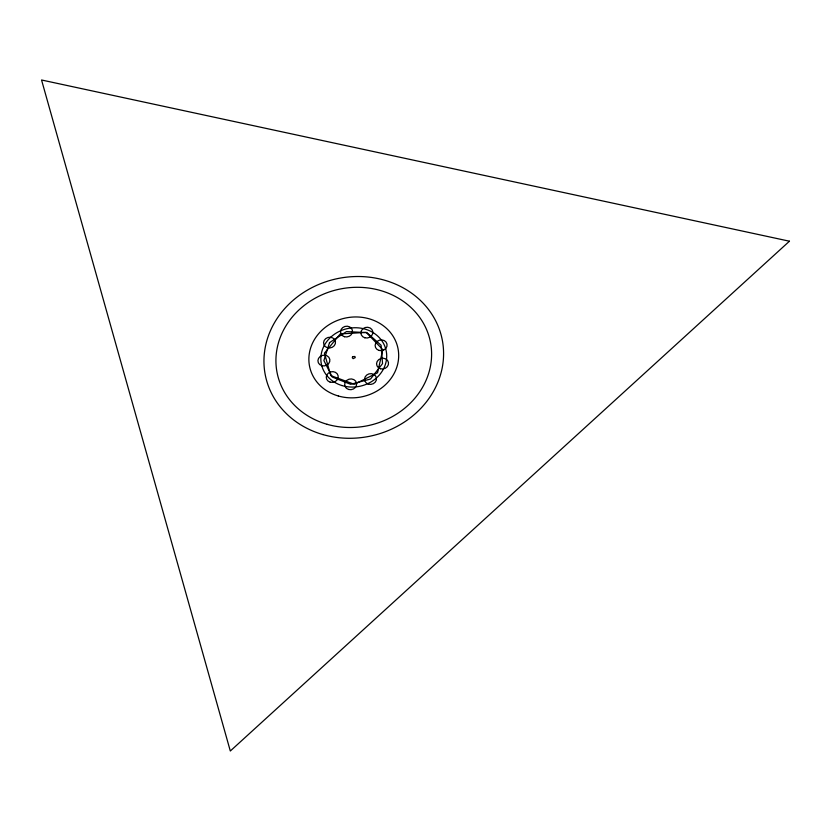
<?xml version="1.0" encoding="UTF-8"?>
<svg xmlns="http://www.w3.org/2000/svg" width="831" height="831" viewBox="0 0 831 831"><rect width="100%" height="100%" fill="white"/><g stroke="black" fill="none" stroke-linecap="round" stroke-linejoin="round"><path stroke-width="1.25" d="M352.583 356.634L352.313 357.787L353.144 358.66L355.232 357.61L354.92 356.499L352.583 356.634M382.811 349.654L377.554 372.766L354.39 384.306L330.748 375.591L324.443 353.175L340.222 333.948L366.201 332.379L382.811 349.654M329.533 342.601L323.903 360.55L332.244 377.025L350.661 384.327L370.533 379.019L382.551 363.604L381.107 345.291L366.876 332.639L346.506 331.579L329.533 342.601M789.45 241.208L230.312 751.006L41.55 79.994L789.45 241.208M322.979 434.592A90.215 80.451 -11.9 0 0 442.237 339.754A90.215 80.451 -11.9 0 0 296.085 297.862A90.215 80.451 -11.9 0 0 322.979 434.592M338.373 396.003A45.103 40.231 -11.9 0 0 398.007 348.573A45.103 40.231 -11.9 0 0 324.931 327.632A45.103 40.231 -11.9 0 0 338.373 396.003M327.082 424.298A78.187 69.721 -11.9 0 0 430.437 342.102A78.187 69.721 -11.9 0 0 303.782 305.798A78.187 69.721 -11.9 0 0 327.082 424.298M341.905 385.542A33.074 29.5 -11.9 0 0 386.311 351.471A33.074 29.5 -11.9 0 0 333.096 335.205A33.074 29.5 -11.9 0 0 341.905 385.542M344.45 336.721A6.014 5.36 -11.9 0 0 352.406 330.395A6.014 5.36 -11.9 0 0 342.663 327.611A6.014 5.36 -11.9 0 0 344.45 336.721M364.819 337.781A6.014 5.36 -11.9 0 0 372.776 331.465A6.014 5.36 -11.9 0 0 363.033 328.671A6.014 5.36 -11.9 0 0 364.819 337.781M379.061 350.433A6.014 5.36 -11.9 0 0 387.007 344.117A6.014 5.36 -11.9 0 0 377.264 341.323A6.014 5.36 -11.9 0 0 379.061 350.433M380.505 368.756A6.014 5.36 -11.9 0 0 388.451 362.43A6.014 5.36 -11.9 0 0 378.707 359.636A6.014 5.36 -11.9 0 0 380.505 368.756M368.476 384.171A6.014 5.36 -11.9 0 0 376.433 377.845A6.014 5.36 -11.9 0 0 366.689 375.051A6.014 5.36 -11.9 0 0 368.476 384.171M348.605 389.469A6.014 5.36 -11.9 0 0 356.561 383.143A6.014 5.36 -11.9 0 0 346.818 380.349A6.014 5.36 -11.9 0 0 348.605 389.469M330.198 382.167A6.014 5.36 -11.9 0 0 338.144 375.851A6.014 5.36 -11.9 0 0 328.401 373.057A6.014 5.36 -11.9 0 0 330.198 382.167M321.846 365.692A6.014 5.36 -11.9 0 0 329.803 359.366A6.014 5.36 -11.9 0 0 320.06 356.582A6.014 5.36 -11.9 0 0 321.846 365.692M327.476 347.742A6.014 5.36 -11.9 0 0 335.433 341.416A6.014 5.36 -11.9 0 0 325.69 338.632A6.014 5.36 -11.9 0 0 327.476 347.742"/></g></svg>
